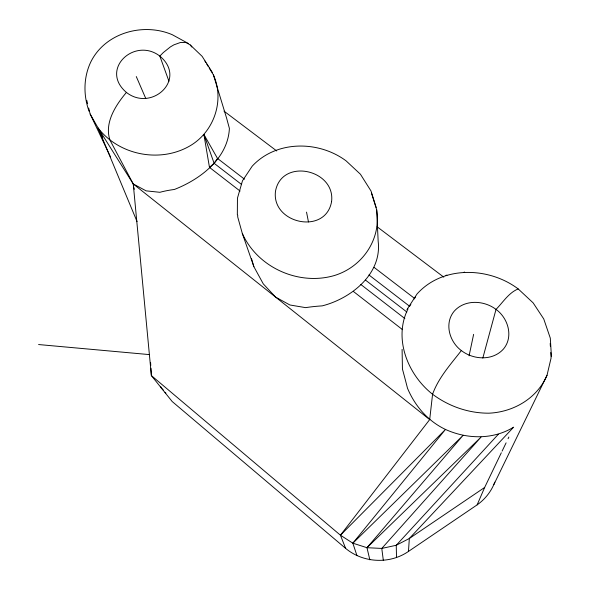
<?xml version="1.0" encoding="UTF-8"?>
<svg xmlns="http://www.w3.org/2000/svg" width="590" height="590" viewBox="0 0 590 590"><rect width="100%" height="100%" fill="white"/><g stroke="black" fill="none" stroke-linecap="round" stroke-linejoin="round"><path stroke-width="0.89" d="M237.335 214.775L237.446 198.174L242.49 180.776L252.196 166.181C276.216 140.184 318.652 140.42 346.087 160.856L360.431 174.234L370.999 190.961L376.177 207.474M237.718 215.158L237.704 216.906L242.298 233.411L253.87 266.673L263.273 283.864L275.56 297.08L289.874 304.978L305.642 307.641A89.053 23.902 5.4 0 1 322.206 305.871C351.028 298.57 382.165 273.952 378.168 241.273L376.649 209.627L371.464 193.1M126.415 92.424C99.245 69.384 134.631 36.676 159.831 56.087C187.517 79.112 151.733 112.292 126.415 92.424C115.721 105.145 104.128 122.897 109.954 140.103L133.252 183.955L151.372 375.579L172.169 401.517L345.615 548.368C363.116 563.022 389.643 564.46 408.464 551.429L409.335 538.478L513.005 427.831M345.615 548.368L340.43 535.204L429.69 419.593L432.573 394.253C438.473 377.725 450.738 364.266 461.351 350.563C473.453 359.996 492.923 361.036 503.595 348.867C513.683 336.617 508.108 318.076 496.02 309.396C483.948 300.207 464.787 299.255 454.182 311.218C444.064 323.32 449.418 341.794 461.351 350.563M469.079 355.814L473.623 334.346M402.092 349.361L402.439 369.045A89.4 5.989 74 0 1 407.498 388.242C414.954 406.001 427.883 421.09 445.479 429.446C467.044 439.27 493.093 439.83 513.639 427.16M493.823 484.597L547.026 375.262L551.09 357.975L550.758 352.518M482.819 358.086L496.02 309.396C502.953 302.375 508.801 292.647 518.212 288.93L533.124 302.854L543.737 318.925L550.3 338.136L551.421 356.323M408.464 551.429L477.14 504.863L484.648 487.458L501.323 452.766M502.12 451.114L506.095 442.854M508.079 438.724L508.868 437.072M547.026 375.262C537.254 398.324 513.425 412.115 488.933 413.184C468.556 413.28 448.872 406.392 432.573 394.253C407.771 374.746 393.169 338.557 407.992 308.894M209.192 68.005L213.44 74.96L226.656 118.302A85.712 0.701 74 0 0 229.392 128.369C227.976 158.4 200.305 179.345 174.375 189.471A85.462 29.308 7.6 0 0 159.89 192.303L146.136 190.858L133.252 183.955L98.183 128.148L90.145 114.01L88.67 108.036M406.96 309.595L417.019 293.997C442.684 265.382 488.852 266.828 518.212 288.93M409.423 306.601L410.854 304.307M414.195 298.953L415.625 296.667M137.064 221.604L98.183 128.148C119.6 155.797 161.49 163.452 191.271 145.088C214.406 130.744 224.613 100.02 213.44 74.96M209.472 167.383L203.897 134.498L217.511 158.437L214.126 163.305L209.472 167.383L240.071 191.064M356.965 555.677L352.857 543.183L445.479 429.446L340.43 535.204L151.372 375.579L150.929 368.234M369.842 559.829L366.973 547.704L463.017 435.427L352.857 543.183L340.43 535.204M498.351 434.255L396.244 545.278L381.782 548.427L366.973 547.704L352.857 543.183M366.973 547.704L481.064 437.079L381.782 548.427L383.345 560.5M484.648 487.458L409.335 538.478L396.244 545.278L396.524 557.639M445.959 275.324L446.962 275.154M464.05 272.204L464.669 272.101M165.908 393.065L165.443 393.132L165.097 392.298M38.579 344.545L149.58 354.62M212.304 72.4L202.141 56.345L190.26 44.965L186.02 42.554L180.437 42.495L173.895 44.847L170.407 46.89L163.305 52.562L159.831 56.087L168.939 81.199M188.328 43.476L172.28 34.714C143.237 22.265 105.33 32.679 90.845 61.854C83.433 77.327 83.256 95.418 89.127 111.422M223.986 111.127L276.732 150.966M377.113 226.781L443.805 277.153M374.134 267.418L414.711 298.525M217.511 158.437L244.496 179.198M368.934 274.969L409.46 306.151M241.281 184.257L214.126 163.305L203.897 134.498M365.571 280.161L406.834 312.007M360.756 284.439L404.858 318.563M353.381 291.453L402.542 329.663M429.69 419.593L133.252 183.955L133.591 185.754M163.341 390.115L161.041 387.645L160.672 386.406M190.26 44.965L191.794 46.986M204.936 61.043L205.881 62.592M206.825 64.14L208.248 66.456M242.298 233.411C257.506 267.602 298.865 286.069 334.596 275.464C362.644 266.746 381.472 239.031 376.649 209.627M90.145 114.01L110.647 157.191M102.461 137.337L98.183 128.148L102.8 138.193M136.283 76.56L145.752 98.456M86.767 100.359L87.615 103.774M306.534 212.112L308.467 221.958M133.93 187.546L134.269 189.346M550.197 343.417L550.359 346.146M150.605 362.725L150.767 365.483M253.87 266.673A86.31 1.63 74 0 1 252.483 261.938M252.247 261.141A86.31 1.63 74 0 1 251.488 258.531M494.818 482.163A51.588 50.076 21.6 0 1 477.14 504.863M331.58 201.581C325.636 235.558 271.127 223.573 275.508 191.138C281.747 157.567 335.57 169.419 331.58 201.581"/></g></svg>
